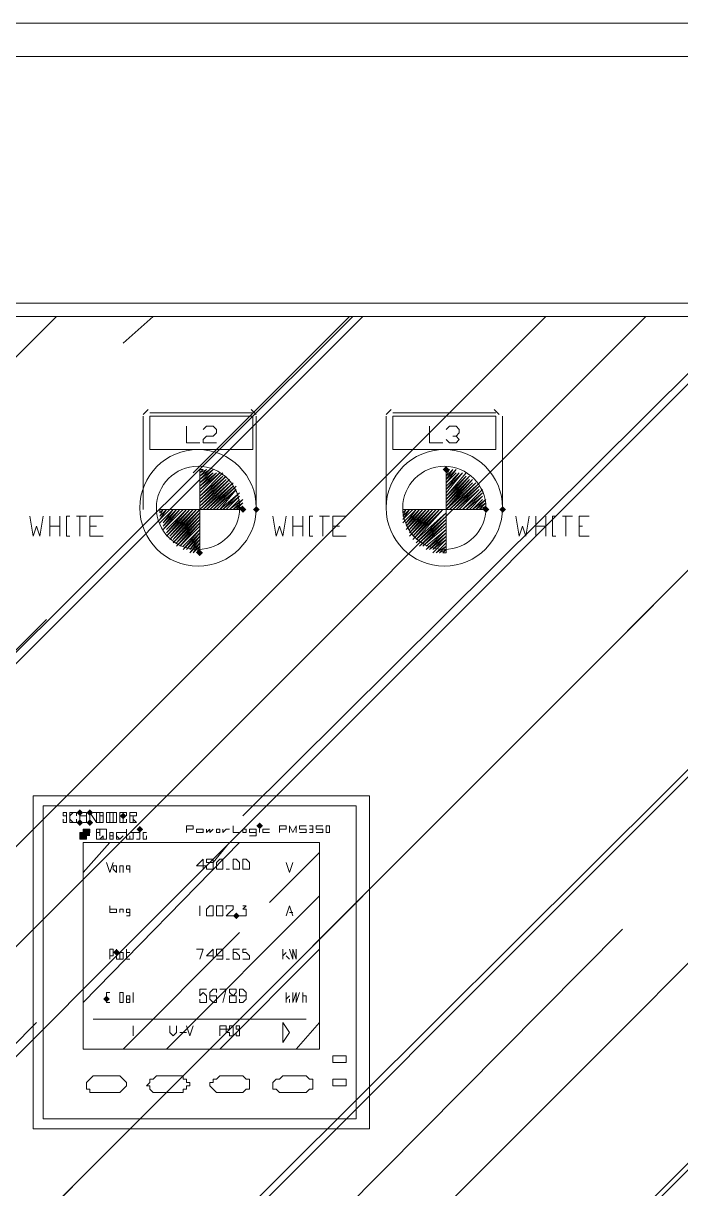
# Model space of a CAD drawing. Header units: millimetres. Extents: x 2374.4 to 2386.9, y 1062.1 to 1067.9.
# Drawn here: x 2376.2741 to 2376.4632, y 1064.404 to 1064.739 of the extents above; entities that cross this region are included whole.
import ezdxf

# ---------------------------------------------------------------- set-up
doc = ezdxf.new("R2010")
doc.units = ezdxf.units.MM

# ---------------------------------------------------------------- blocks, each defined once
blk = doc.blocks.new('G$CF654F5B4')
blk.add_wipeout([(0, 1.4), (0.89918, 1.4), (0.89918, 0), (0, 0)])
at = {"transparency": 33554559}
for points in [[(0.52093, 1.27168), (0.51997, 1.27073), (0.51901, 1.27168), (0.51997, 1.27264)], [(0.52093, 1.27168), (0.51997, 1.27073), (0.51901, 1.27168), (0.51997, 1.27264)], [(0.52093, 1.27168), (0.51997, 1.27073), (0.51901, 1.27168), (0.51997, 1.27264)], [(0.46252, 1.26019), (0.46156, 1.25923), (0.4606, 1.26019), (0.46156, 1.26115)], [(0.46252, 1.26019), (0.46156, 1.25923), (0.4606, 1.26019), (0.46156, 1.26115)], [(0.46635, 1.26019), (0.46539, 1.25923), (0.46443, 1.26019), (0.46539, 1.26115)], [(0.46635, 1.26019), (0.46539, 1.25923), (0.46443, 1.26019), (0.46539, 1.26115)], [(0.53242, 1.26019), (0.53146, 1.25923), (0.53051, 1.26019), (0.53146, 1.26115)], [(0.53242, 1.26019), (0.53146, 1.25923), (0.53051, 1.26019), (0.53146, 1.26115)], [(0.53721, 1.26019), (0.53625, 1.25923), (0.53529, 1.26019), (0.53625, 1.26115)], [(0.53721, 1.26019), (0.53625, 1.25923), (0.53529, 1.26019), (0.53625, 1.26115)], [(0.45007, 1.24774), (0.44911, 1.24679), (0.44815, 1.24774), (0.44911, 1.2487)], [(0.45007, 1.24774), (0.44911, 1.24679), (0.44815, 1.24774), (0.44911, 1.2487)], [(0.45007, 1.24774), (0.44911, 1.24679), (0.44815, 1.24774), (0.44911, 1.2487)], [(0.41559, 1.17305), (0.41464, 1.17209), (0.41368, 1.17305), (0.41464, 1.17401)], [(0.41847, 1.17305), (0.41751, 1.17209), (0.41655, 1.17305), (0.41751, 1.17401)], [(0.42804, 1.17209), (0.42709, 1.17114), (0.42613, 1.17209), (0.42709, 1.17305)], [(0.41559, 1.17018), (0.41464, 1.16922), (0.41368, 1.17018), (0.41464, 1.17114)], [(0.41847, 1.17018), (0.41751, 1.16922), (0.41655, 1.17018), (0.41751, 1.17114)], [(0.4673, 1.16922), (0.46635, 1.16826), (0.46539, 1.16922), (0.46635, 1.17018)], [(0.43283, 1.16826), (0.43187, 1.16731), (0.43092, 1.16826), (0.43187, 1.16922)], [(0.4606, 1.14337), (0.45964, 1.14241), (0.45869, 1.14337), (0.45964, 1.14432)], [(0.42613, 1.13283), (0.42517, 1.13187), (0.42421, 1.13283), (0.42517, 1.13379)], [(0.42326, 1.11943), (0.4223, 1.11847), (0.42134, 1.11943), (0.4223, 1.12038)]]:
    blk.add_hatch(color=7, dxfattribs=at).paths.add_polyline_path(points, flags=16)
h = blk.add_hatch(color=7, dxfattribs=at)
h.paths.add_polyline_path([(0.41559, 1.16731), (0.41751, 1.16731), (0.41464, 1.16731)])
h.paths.add_polyline_path([(0.41559, 1.16826), (0.41751, 1.16731), (0.41559, 1.16731)])
h.paths.add_polyline_path([(0.41751, 1.16826), (0.41559, 1.16826), (0.41751, 1.16731)])
h.paths.add_polyline_path([(0.41751, 1.16731), (0.41559, 1.16731)], flags=16)
h = blk.add_hatch(color=7, dxfattribs=at)
h.paths.add_polyline_path([(0.41464, 1.16731), (0.41751, 1.16635), (0.41464, 1.16635)])
h.paths.add_polyline_path([(0.41751, 1.16731), (0.41464, 1.16731), (0.41751, 1.16635)])
h = blk.add_hatch(color=7, dxfattribs=at)
h.paths.add_polyline_path([(0.41464, 1.16635), (0.41655, 1.16539), (0.41464, 1.16539)])
h.paths.add_polyline_path([(0.41655, 1.16635), (0.41464, 1.16635), (0.41655, 1.16539)])
h.paths.add_polyline_path([(0.41464, 1.16539), (0.41655, 1.16539)], flags=16)
h.paths.add_polyline_path([(0.41655, 1.16539), (0.41464, 1.16539)], flags=16)
at = {"color": 1, "lineweight": 9}
blk.add_lwpolyline([(0.89918, 0), (0.89918, 1.4), (0, 1.4), (0, 0)], dxfattribs=at)
at = {"lineweight": 9}
for points in [[(0.00958, 1.39042), (0.8896, 1.39042), (0.8896, 0.01053), (0.00958, 0.01053)], [(0.43475, 1.287), (0.46443, 1.287), (0.46443, 1.27743), (0.43475, 1.27743)], [(0.50465, 1.287), (0.53434, 1.287), (0.53434, 1.27743), (0.50465, 1.27743)], [(0.41464, 1.17305), (0.41464, 1.17018)], [(0.41655, 1.17305), (0.41655, 1.17018)], [(0.42038, 1.17305), (0.42038, 1.17018)], [(0.42326, 1.17018), (0.42326, 1.17305), (0.4223, 1.17305), (0.4223, 1.17018)], [(0.42421, 1.17305), (0.42421, 1.17018)], [(0.43092, 1.17018), (0.42996, 1.17018), (0.42996, 1.17114), (0.42996, 1.17209), (0.42996, 1.17114)], [(0.41464, 1.16539), (0.41559, 1.16539), (0.41655, 1.16539), (0.41655, 1.16635), (0.41751, 1.16731), (0.41751, 1.16826), (0.41655, 1.16826), (0.41559, 1.16826), (0.41559, 1.16731), (0.41464, 1.16731), (0.41464, 1.16635)], [(0.45007, 1.16731), (0.44911, 1.16731), (0.44815, 1.16731), (0.44815, 1.16826), (0.44911, 1.16826), (0.45007, 1.16826)], [(0.46252, 1.16731), (0.46156, 1.16731), (0.46156, 1.16826), (0.46252, 1.16826)], [(0.4855, 1.16731), (0.4855, 1.16922), (0.48646, 1.16922), (0.48646, 1.16731)], [(0.41559, 1.16443), (0.48358, 1.16443), (0.48358, 1.10506), (0.41559, 1.10506)], [(0.45198, 1.15964), (0.45103, 1.15964), (0.45103, 1.15869), (0.45198, 1.15869), (0.45294, 1.15869), (0.45294, 1.15773), (0.45294, 1.15677), (0.45198, 1.15677), (0.45103, 1.15677), (0.45103, 1.15773), (0.45198, 1.15869), (0.45294, 1.15869), (0.45294, 1.15964)], [(0.45486, 1.15964), (0.4539, 1.15869), (0.4539, 1.15773), (0.4539, 1.15677), (0.45486, 1.15677), (0.45581, 1.15677), (0.45581, 1.15773), (0.45581, 1.15869), (0.45581, 1.15964)], [(0.45964, 1.15964), (0.45869, 1.15964), (0.45869, 1.15869), (0.45869, 1.15773), (0.45869, 1.15677), (0.45964, 1.15677), (0.4606, 1.15677), (0.4606, 1.15773), (0.4606, 1.15869)], [(0.46156, 1.15964), (0.46156, 1.15869), (0.46156, 1.15773), (0.46156, 1.15677), (0.46252, 1.15677), (0.46347, 1.15677), (0.46347, 1.15773), (0.46347, 1.15869), (0.46252, 1.15964)], [(0.45677, 1.15677), (0.45773, 1.15677)], [(0.45198, 1.14624), (0.45103, 1.14528), (0.45103, 1.14432), (0.45103, 1.14337), (0.45198, 1.14337), (0.45294, 1.14337), (0.45294, 1.14432), (0.45294, 1.14528), (0.45294, 1.14624)], [(0.45486, 1.14624), (0.4539, 1.14624), (0.4539, 1.14528), (0.4539, 1.14432), (0.4539, 1.14337), (0.45486, 1.14337), (0.45581, 1.14337), (0.45581, 1.14432), (0.45581, 1.14528), (0.45581, 1.14624)], [(0.42517, 1.14432), (0.42517, 1.14528), (0.42421, 1.14528), (0.42326, 1.14528), (0.42326, 1.14432), (0.42421, 1.14432)], [(0.42709, 1.13283), (0.42613, 1.13283), (0.42613, 1.13187), (0.42613, 1.13092), (0.42709, 1.13092), (0.42709, 1.13187)], [(0.45677, 1.13092), (0.45773, 1.13092)], [(0.42613, 1.11847), (0.42613, 1.12134), (0.42709, 1.12134), (0.42709, 1.12038), (0.42709, 1.11943), (0.42709, 1.11847)], [(0.45869, 1.1223), (0.45773, 1.1223), (0.45773, 1.12134), (0.45869, 1.12038), (0.45964, 1.12038), (0.45964, 1.11943), (0.45964, 1.11847), (0.45869, 1.11847), (0.45773, 1.11847), (0.45773, 1.11943), (0.45773, 1.12038), (0.45869, 1.12038), (0.45964, 1.12134), (0.45964, 1.1223)], [(0.47305, 1.10698), (0.47305, 1.11272), (0.47497, 1.10985)], [(0.45773, 1.11176), (0.45773, 1.11081), (0.45677, 1.11081), (0.45677, 1.10985), (0.45773, 1.10985), (0.45773, 1.10889), (0.45869, 1.10889), (0.45869, 1.10985), (0.45869, 1.11081), (0.45869, 1.11176)], [(0.48741, 1.10315), (0.49124, 1.10315), (0.49124, 1.10123), (0.48741, 1.10123)], [(0.41655, 1.09453), (0.41655, 1.09357), (0.41751, 1.09357), (0.41751, 1.09261), (0.41847, 1.09261), (0.41943, 1.09261), (0.42038, 1.09261), (0.42134, 1.09261), (0.42326, 1.09261), (0.42421, 1.09261), (0.42517, 1.09261), (0.42613, 1.09261), (0.42709, 1.09357), (0.42804, 1.09453), (0.42804, 1.09549), (0.42709, 1.09644), (0.42613, 1.0974), (0.42517, 1.0974), (0.42421, 1.0974), (0.42326, 1.0974), (0.42134, 1.0974), (0.42038, 1.0974), (0.41943, 1.0974), (0.41847, 1.0974), (0.41751, 1.09644), (0.41655, 1.09549)], [(0.43379, 1.09453), (0.43475, 1.09453), (0.43475, 1.09357), (0.4357, 1.09261), (0.43666, 1.09261), (0.43762, 1.09261), (0.43858, 1.09261), (0.43953, 1.09261), (0.44049, 1.09261), (0.44241, 1.09261), (0.44337, 1.09261), (0.44432, 1.09261), (0.44432, 1.09357), (0.44528, 1.09357), (0.44528, 1.09453), (0.44624, 1.09453), (0.44624, 1.09549), (0.44528, 1.09549), (0.44528, 1.09644), (0.44432, 1.09644), (0.44432, 1.0974), (0.44337, 1.0974), (0.44241, 1.0974), (0.44049, 1.0974), (0.43953, 1.0974), (0.43858, 1.0974), (0.43762, 1.0974), (0.43666, 1.0974), (0.4357, 1.09644), (0.43475, 1.09644), (0.43475, 1.09549)], [(0.45198, 1.09453), (0.45294, 1.09357), (0.4539, 1.09261), (0.45486, 1.09261), (0.45581, 1.09261), (0.45677, 1.09261), (0.45773, 1.09261), (0.45869, 1.09261), (0.45964, 1.09261), (0.4606, 1.09261), (0.46156, 1.09261), (0.46252, 1.09357), (0.46347, 1.09357), (0.46347, 1.09453), (0.46347, 1.09549), (0.46347, 1.09644), (0.46252, 1.09644), (0.46156, 1.0974), (0.4606, 1.0974), (0.45964, 1.0974), (0.45869, 1.0974), (0.45773, 1.0974), (0.45677, 1.0974), (0.45581, 1.0974), (0.45486, 1.0974), (0.4539, 1.09644), (0.45294, 1.09644), (0.45294, 1.09549), (0.45198, 1.09549)], [(0.47018, 1.09453), (0.47018, 1.09357), (0.47114, 1.09357), (0.47209, 1.09261), (0.47305, 1.09261), (0.47401, 1.09261), (0.47497, 1.09261), (0.47592, 1.09261), (0.47688, 1.09261), (0.47784, 1.09261), (0.4788, 1.09261), (0.47975, 1.09261), (0.48071, 1.09357), (0.48167, 1.09357), (0.48167, 1.09453), (0.48167, 1.09549), (0.48167, 1.09644), (0.48071, 1.09644), (0.47975, 1.0974), (0.4788, 1.0974), (0.47784, 1.0974), (0.47688, 1.0974), (0.47592, 1.0974), (0.47497, 1.0974), (0.47401, 1.0974), (0.47305, 1.0974), (0.47209, 1.09644), (0.47114, 1.09644), (0.47018, 1.09549)], [(0.48741, 1.09644), (0.49124, 1.09644), (0.49124, 1.09453), (0.48741, 1.09453)]]:
    blk.add_lwpolyline(points, close=True, dxfattribs=at)
for points in [[(0.20971, 1.31956), (0.69042, 1.31956)], [(0.20397, 1.11176), (0.40793, 1.31573)], [(0.20397, 1.0275), (0.49316, 1.31573)], [(0.20971, 1.31573), (0.69042, 1.31573)], [(0.24897, 1.06867), (0.49603, 1.31573)], [(0.25663, 1.02367), (0.5487, 1.31573)], [(0.28536, 1.02367), (0.57743, 1.31573)], [(0.42709, 1.30807), (0.4357, 1.31573)], [(0.4472, 1.27073), (0.4922, 1.31573)], [(0.46156, 1.17209), (0.60616, 1.31573)], [(0.48167, 1.13475), (0.66265, 1.31573)], [(0.34761, 1.05431), (0.60233, 1.30903)], [(0.43427, 1.28892), (0.43283, 1.28748)], [(0.43283, 1.287), (0.43283, 1.26019)], [(0.46443, 1.28796), (0.43475, 1.28796)], [(0.4472, 1.0409), (0.69617, 1.28988)], [(0.46539, 1.28748), (0.46395, 1.28892)], [(0.46539, 1.26019), (0.46539, 1.287)], [(0.50417, 1.28892), (0.50274, 1.28748)], [(0.50274, 1.287), (0.50274, 1.26019)], [(0.53434, 1.28796), (0.50465, 1.28796)], [(0.53529, 1.28748), (0.53386, 1.28892)], [(0.53625, 1.26019), (0.53625, 1.287)], [(0.44528, 1.28413), (0.44528, 1.27934), (0.44911, 1.27934)], [(0.45007, 1.28317), (0.45103, 1.28413), (0.45294, 1.28413), (0.4539, 1.28317), (0.4539, 1.28222), (0.45294, 1.28126), (0.45103, 1.28126), (0.45007, 1.2803), (0.45007, 1.27934), (0.4539, 1.27934)], [(0.51518, 1.28413), (0.51518, 1.27934), (0.51901, 1.27934)], [(0.51997, 1.28317), (0.52093, 1.28413), (0.52285, 1.28413), (0.5238, 1.28317), (0.5238, 1.28222), (0.52285, 1.28126), (0.52189, 1.28126)], [(0.52285, 1.28126), (0.5238, 1.2803), (0.52285, 1.27934), (0.52093, 1.27934), (0.51997, 1.2803)], [(0.37059, 1.02367), (0.62148, 1.27456)], [(0.44911, 1.27168), (0.45007, 1.27168)], [(0.44911, 1.27168), (0.45007, 1.27168)], [(0.44911, 1.27168), (0.45007, 1.27168)], [(0.44911, 1.27073), (0.45007, 1.27168)], [(0.44911, 1.27073), (0.45007, 1.27168)], [(0.44911, 1.27073), (0.45007, 1.27168)], [(0.44911, 1.27073), (0.45103, 1.27168)], [(0.44911, 1.27073), (0.45103, 1.27168)], [(0.44911, 1.27073), (0.45103, 1.27168)], [(0.44911, 1.26977), (0.45103, 1.27168)], [(0.44911, 1.26977), (0.45103, 1.27168)], [(0.44911, 1.26977), (0.45103, 1.27168)], [(0.44911, 1.26977), (0.45198, 1.27168)], [(0.44911, 1.26977), (0.45198, 1.27168)], [(0.44911, 1.26881), (0.45198, 1.27168)], [(0.44911, 1.26881), (0.45198, 1.27168)], [(0.44911, 1.26881), (0.45198, 1.27168)], [(0.44911, 1.26881), (0.45198, 1.27168)], [(0.44911, 1.26881), (0.45198, 1.27168)], [(0.44911, 1.26881), (0.45294, 1.27168)], [(0.44911, 1.26785), (0.45294, 1.27168)], [(0.44911, 1.26785), (0.45294, 1.27168)], [(0.44911, 1.26785), (0.45294, 1.27168)], [(0.44911, 1.26785), (0.45294, 1.27168)], [(0.44911, 1.24774), (0.44911, 1.27168)], [(0.44911, 1.26785), (0.45294, 1.27073)], [(0.44911, 1.26689), (0.45294, 1.27073)], [(0.44911, 1.26689), (0.4539, 1.27073)], [(0.44911, 1.26689), (0.4539, 1.27073)], [(0.44911, 1.26689), (0.4539, 1.27073)], [(0.44911, 1.26689), (0.4539, 1.27073)], [(0.44911, 1.26594), (0.4539, 1.27073)], [(0.44911, 1.26594), (0.4539, 1.27073)], [(0.44911, 1.26594), (0.4539, 1.27073)], [(0.44911, 1.26594), (0.45486, 1.27073)], [(0.44911, 1.26594), (0.45486, 1.27073)], [(0.44911, 1.26594), (0.45486, 1.27073)], [(0.44911, 1.26498), (0.45486, 1.27073)], [(0.44911, 1.26498), (0.45486, 1.27073)], [(0.44911, 1.26498), (0.45486, 1.27073)], [(0.44911, 1.26498), (0.45486, 1.27073)], [(0.44911, 1.26498), (0.45486, 1.27073)], [(0.44911, 1.26402), (0.45581, 1.27073)], [(0.51997, 1.27073), (0.51997, 1.27168)], [(0.51997, 1.27073), (0.51997, 1.27168)], [(0.51997, 1.27073), (0.51997, 1.27168)], [(0.51997, 1.27073), (0.52093, 1.27168)], [(0.51997, 1.27073), (0.52093, 1.27168)], [(0.51997, 1.27073), (0.52093, 1.27168)], [(0.51997, 1.26977), (0.52093, 1.27168)], [(0.51997, 1.26977), (0.52093, 1.27168)], [(0.51997, 1.26977), (0.52093, 1.27168)], [(0.51997, 1.26977), (0.52189, 1.27168)], [(0.51997, 1.26977), (0.52189, 1.27168)], [(0.51997, 1.26881), (0.52189, 1.27168)], [(0.51997, 1.26881), (0.52189, 1.27168)], [(0.51997, 1.26881), (0.52189, 1.27168)], [(0.51997, 1.26881), (0.52189, 1.27168)], [(0.51997, 1.26881), (0.52285, 1.27168)], [(0.51997, 1.26881), (0.52285, 1.27168)], [(0.51997, 1.26785), (0.52285, 1.27168)], [(0.51997, 1.26785), (0.52285, 1.27168)], [(0.51997, 1.26785), (0.52285, 1.27168)], [(0.51997, 1.26785), (0.52285, 1.27168)], [(0.51997, 1.24774), (0.51997, 1.27168)], [(0.51997, 1.26785), (0.52285, 1.27073)], [(0.51997, 1.26689), (0.5238, 1.27073)], [(0.51997, 1.26689), (0.5238, 1.27073)], [(0.51997, 1.26689), (0.5238, 1.27073)], [(0.51997, 1.26689), (0.5238, 1.27073)], [(0.51997, 1.26689), (0.5238, 1.27073)], [(0.51997, 1.26594), (0.5238, 1.27073)], [(0.51997, 1.26594), (0.5238, 1.27073)], [(0.51997, 1.26594), (0.5238, 1.27073)], [(0.51997, 1.26594), (0.52476, 1.27073)], [(0.51997, 1.26594), (0.52476, 1.27073)], [(0.51997, 1.26594), (0.52476, 1.27073)], [(0.51997, 1.26498), (0.52476, 1.27073)], [(0.51997, 1.26498), (0.52476, 1.27073)], [(0.51997, 1.26498), (0.52476, 1.27073)], [(0.51997, 1.26498), (0.52476, 1.27073)], [(0.51997, 1.26498), (0.52476, 1.27073)], [(0.51997, 1.26402), (0.52572, 1.27073)], [(0.44911, 1.26115), (0.45773, 1.26881), (0.44911, 1.26019), (0.44049, 1.25157), (0.44911, 1.26019), (0.45773, 1.26881), (0.44911, 1.26019), (0.44049, 1.25157), (0.44911, 1.26019), (0.45773, 1.26881)], [(0.44145, 1.25157), (0.44911, 1.25923), (0.44145, 1.25157), (0.44911, 1.26019), (0.45773, 1.26785), (0.45007, 1.26019), (0.45773, 1.26785)], [(0.44911, 1.26402), (0.45581, 1.26977)], [(0.44911, 1.26402), (0.45581, 1.26977)], [(0.44911, 1.26402), (0.45581, 1.26977)], [(0.44911, 1.26402), (0.45581, 1.26977)], [(0.44911, 1.26402), (0.45581, 1.26977)], [(0.44911, 1.26306), (0.45581, 1.26977)], [(0.44911, 1.26306), (0.45581, 1.26977)], [(0.44911, 1.26306), (0.45581, 1.26977)], [(0.44911, 1.26306), (0.45677, 1.26977)], [(0.44911, 1.26306), (0.45677, 1.26977)], [(0.44911, 1.26211), (0.45677, 1.26977)], [(0.44911, 1.26211), (0.45677, 1.26977)], [(0.44911, 1.26211), (0.45677, 1.26977)], [(0.44911, 1.26211), (0.45677, 1.26977)], [(0.44911, 1.26211), (0.45677, 1.26881)], [(0.44911, 1.26211), (0.45677, 1.26881)], [(0.44911, 1.26115), (0.45677, 1.26881)], [(0.44911, 1.26115), (0.45773, 1.26881)], [(0.44911, 1.26115), (0.45773, 1.26881)], [(0.44911, 1.26115), (0.45773, 1.26881)], [(0.45007, 1.26019), (0.45869, 1.26785)], [(0.45007, 1.26019), (0.45869, 1.26785)], [(0.45007, 1.26019), (0.45869, 1.26785)], [(0.45007, 1.26019), (0.45869, 1.26785)], [(0.45103, 1.26019), (0.45869, 1.26785)], [(0.45103, 1.26019), (0.45869, 1.26785)], [(0.45103, 1.26019), (0.45869, 1.26785)], [(0.45103, 1.26019), (0.45869, 1.26785)], [(0.45103, 1.26019), (0.45869, 1.26689)], [(0.45198, 1.26019), (0.45869, 1.26689)], [(0.45198, 1.26019), (0.45869, 1.26689)], [(0.45198, 1.26019), (0.45869, 1.26689)], [(0.45198, 1.26019), (0.45964, 1.26689)], [(0.45198, 1.26019), (0.45964, 1.26689)], [(0.45294, 1.26019), (0.45964, 1.26689)], [(0.45294, 1.26019), (0.45964, 1.26689)], [(0.45294, 1.26019), (0.45964, 1.26689)], [(0.51997, 1.26402), (0.52572, 1.26977)], [(0.51997, 1.26402), (0.52572, 1.26977)], [(0.51997, 1.26402), (0.52572, 1.26977)], [(0.51997, 1.26402), (0.52572, 1.26977)], [(0.51997, 1.26402), (0.52572, 1.26977)], [(0.51997, 1.26306), (0.52572, 1.26977)], [(0.51997, 1.26306), (0.52572, 1.26977)], [(0.51997, 1.26306), (0.52668, 1.26977)], [(0.51997, 1.26306), (0.52668, 1.26977)], [(0.51997, 1.26306), (0.52668, 1.26977)], [(0.51997, 1.26211), (0.52668, 1.26977)], [(0.51997, 1.26211), (0.52668, 1.26977)], [(0.51997, 1.26211), (0.52668, 1.26977)], [(0.51997, 1.26211), (0.52668, 1.26977)], [(0.51997, 1.26211), (0.52668, 1.26881)], [(0.51997, 1.26211), (0.52668, 1.26881)], [(0.51997, 1.26115), (0.52668, 1.26881)], [(0.51997, 1.26115), (0.52763, 1.26881)], [(0.51997, 1.26115), (0.52763, 1.26881)], [(0.51997, 1.26115), (0.52763, 1.26881)], [(0.51997, 1.26115), (0.52763, 1.26881)], [(0.51997, 1.26019), (0.52763, 1.26881)], [(0.51997, 1.26019), (0.52763, 1.26881)], [(0.51997, 1.26019), (0.52763, 1.26881)], [(0.51997, 1.26019), (0.52763, 1.26881)], [(0.51997, 1.26019), (0.52763, 1.26785)], [(0.51997, 1.26019), (0.52763, 1.26785)], [(0.51997, 1.26019), (0.52859, 1.26785)], [(0.51997, 1.26019), (0.52859, 1.26785)], [(0.51997, 1.26019), (0.52859, 1.26785)], [(0.51997, 1.26019), (0.52859, 1.26785)], [(0.52093, 1.26019), (0.52859, 1.26785)], [(0.52093, 1.26019), (0.52859, 1.26785)], [(0.52093, 1.26019), (0.52859, 1.26785)], [(0.52093, 1.26019), (0.52859, 1.26785)], [(0.52093, 1.26019), (0.52859, 1.26785)], [(0.52093, 1.26019), (0.52859, 1.26689)], [(0.52189, 1.26019), (0.52859, 1.26689)], [(0.52189, 1.26019), (0.52859, 1.26689)], [(0.52189, 1.26019), (0.52955, 1.26689)], [(0.52189, 1.26019), (0.52955, 1.26689)], [(0.52189, 1.26019), (0.52955, 1.26689)], [(0.52285, 1.26019), (0.52955, 1.26689)], [(0.52285, 1.26019), (0.52955, 1.26689)], [(0.52285, 1.26019), (0.52955, 1.26689)], [(0.45294, 1.26019), (0.45964, 1.26594)], [(0.45294, 1.26019), (0.45964, 1.26594)], [(0.45294, 1.26019), (0.45964, 1.26594)], [(0.4539, 1.26019), (0.45964, 1.26594)], [(0.4539, 1.26019), (0.45964, 1.26594)], [(0.4539, 1.26019), (0.45964, 1.26594)], [(0.4539, 1.26019), (0.45964, 1.26594)], [(0.4539, 1.26019), (0.45964, 1.26594)], [(0.45486, 1.26019), (0.45964, 1.26594)], [(0.45486, 1.26019), (0.4606, 1.26498)], [(0.45486, 1.26019), (0.4606, 1.26498)], [(0.45486, 1.26019), (0.4606, 1.26498)], [(0.45486, 1.26019), (0.4606, 1.26498)], [(0.45486, 1.26019), (0.4606, 1.26498)], [(0.45581, 1.26019), (0.4606, 1.26498)], [(0.45581, 1.26019), (0.4606, 1.26498)], [(0.45581, 1.26019), (0.4606, 1.26498)], [(0.45581, 1.26019), (0.4606, 1.26402)], [(0.45581, 1.26019), (0.4606, 1.26402)], [(0.45677, 1.26019), (0.4606, 1.26402)], [(0.45677, 1.26019), (0.4606, 1.26402)], [(0.45677, 1.26019), (0.4606, 1.26402)], [(0.45677, 1.26019), (0.4606, 1.26402)], [(0.45677, 1.26019), (0.4606, 1.26402)], [(0.52285, 1.26019), (0.52955, 1.26594)], [(0.52285, 1.26019), (0.52955, 1.26594)], [(0.5238, 1.26019), (0.52955, 1.26594)], [(0.5238, 1.26019), (0.52955, 1.26594)], [(0.5238, 1.26019), (0.52955, 1.26594)], [(0.5238, 1.26019), (0.52955, 1.26594)], [(0.5238, 1.26019), (0.52955, 1.26594)], [(0.5238, 1.26019), (0.52955, 1.26594)], [(0.52476, 1.26019), (0.53051, 1.26594)], [(0.52476, 1.26019), (0.53051, 1.26498)], [(0.52476, 1.26019), (0.53051, 1.26498)], [(0.52476, 1.26019), (0.53051, 1.26498)], [(0.52476, 1.26019), (0.53051, 1.26498)], [(0.52572, 1.26019), (0.53051, 1.26498)], [(0.52572, 1.26019), (0.53051, 1.26498)], [(0.52572, 1.26019), (0.53051, 1.26498)], [(0.52572, 1.26019), (0.53051, 1.26498)], [(0.52572, 1.26019), (0.53051, 1.26402)], [(0.52572, 1.26019), (0.53051, 1.26402)], [(0.52668, 1.26019), (0.53051, 1.26402)], [(0.52668, 1.26019), (0.53051, 1.26402)], [(0.52668, 1.26019), (0.53051, 1.26402)], [(0.52668, 1.26019), (0.53051, 1.26402)], [(0.52668, 1.26019), (0.53051, 1.26402)], [(0.43762, 1.25923), (0.43762, 1.26019)], [(0.43762, 1.25923), (0.43762, 1.26019)], [(0.43762, 1.25923), (0.43762, 1.26019)], [(0.43762, 1.25923), (0.43858, 1.26019)], [(0.43762, 1.25923), (0.43858, 1.26019)], [(0.43762, 1.25923), (0.43858, 1.26019)], [(0.43762, 1.25828), (0.43858, 1.26019)], [(0.43762, 1.25828), (0.43858, 1.26019)], [(0.43762, 1.25828), (0.43953, 1.26019)], [(0.43762, 1.25828), (0.43953, 1.26019)], [(0.43762, 1.25828), (0.43953, 1.26019)], [(0.43762, 1.25828), (0.43953, 1.26019)], [(0.43762, 1.25732), (0.43953, 1.26019)], [(0.43762, 1.25732), (0.43953, 1.26019)], [(0.43762, 1.25732), (0.44049, 1.26019)], [(0.43762, 1.25732), (0.44049, 1.26019)], [(0.43762, 1.25732), (0.44049, 1.26019)], [(0.43762, 1.25732), (0.44049, 1.26019)], [(0.43762, 1.25732), (0.44049, 1.26019)], [(0.43762, 1.25636), (0.44145, 1.26019)], [(0.43762, 1.25636), (0.44145, 1.26019)], [(0.43762, 1.25636), (0.44145, 1.26019)], [(0.43762, 1.25636), (0.44145, 1.26019)], [(0.46156, 1.26019), (0.43762, 1.26019)], [(0.43858, 1.25636), (0.44145, 1.26019)], [(0.43858, 1.25636), (0.44145, 1.26019)], [(0.43858, 1.25636), (0.44241, 1.26019)], [(0.43858, 1.2554), (0.44241, 1.26019)], [(0.43858, 1.2554), (0.44241, 1.26019)], [(0.43858, 1.2554), (0.44241, 1.26019)], [(0.43858, 1.2554), (0.44241, 1.26019)], [(0.43858, 1.2554), (0.44337, 1.26019)], [(0.43858, 1.2554), (0.44337, 1.26019)], [(0.43858, 1.2554), (0.44337, 1.26019)], [(0.43858, 1.25445), (0.44337, 1.26019)], [(0.43858, 1.25445), (0.44337, 1.26019)], [(0.43858, 1.25445), (0.44337, 1.26019)], [(0.43858, 1.25445), (0.44432, 1.26019)], [(0.43858, 1.25445), (0.44432, 1.26019)], [(0.43858, 1.25445), (0.44432, 1.26019)], [(0.43858, 1.25445), (0.44432, 1.26019)], [(0.43858, 1.25445), (0.44432, 1.26019)], [(0.43953, 1.25445), (0.44528, 1.26019)], [(0.43953, 1.25349), (0.44528, 1.26019)], [(0.43953, 1.25349), (0.44528, 1.26019)], [(0.43953, 1.25349), (0.44528, 1.26019)], [(0.43953, 1.25349), (0.44528, 1.26019)], [(0.43953, 1.25349), (0.44624, 1.26019)], [(0.43953, 1.25349), (0.44624, 1.26019)], [(0.43953, 1.25349), (0.44624, 1.26019)], [(0.43953, 1.25349), (0.44624, 1.26019)], [(0.43953, 1.25253), (0.44624, 1.26019)], [(0.43953, 1.25253), (0.44624, 1.26019)], [(0.43953, 1.25253), (0.4472, 1.26019)], [(0.43953, 1.25253), (0.4472, 1.26019)], [(0.43953, 1.25253), (0.4472, 1.26019)], [(0.44049, 1.25253), (0.4472, 1.26019)], [(0.44049, 1.25253), (0.4472, 1.26019)], [(0.44049, 1.25253), (0.44815, 1.26019)], [(0.44049, 1.25253), (0.44815, 1.26019)], [(0.44049, 1.25253), (0.44815, 1.26019)], [(0.44049, 1.25157), (0.44815, 1.26019)], [(0.44049, 1.25157), (0.44815, 1.26019)], [(0.44049, 1.25157), (0.44815, 1.26019)], [(0.45773, 1.26019), (0.4606, 1.26306)], [(0.45773, 1.26019), (0.4606, 1.26306)], [(0.45773, 1.26019), (0.4606, 1.26306)], [(0.45773, 1.26019), (0.4606, 1.26306)], [(0.45773, 1.26019), (0.46156, 1.26306)], [(0.45773, 1.26019), (0.46156, 1.26306)], [(0.45869, 1.26019), (0.46156, 1.26306)], [(0.45869, 1.26019), (0.46156, 1.26211)], [(0.45869, 1.26019), (0.46156, 1.26211)], [(0.45869, 1.26019), (0.46156, 1.26211)], [(0.45869, 1.26019), (0.46156, 1.26211)], [(0.45964, 1.26019), (0.46156, 1.26211)], [(0.45964, 1.26019), (0.46156, 1.26211)], [(0.45964, 1.26019), (0.46156, 1.26211)], [(0.45964, 1.26019), (0.46156, 1.26115)], [(0.45964, 1.26019), (0.46156, 1.26115)], [(0.45964, 1.26019), (0.46156, 1.26115)], [(0.4606, 1.26019), (0.46156, 1.26115)], [(0.4606, 1.26019), (0.46156, 1.26115)], [(0.4606, 1.26019), (0.46156, 1.26115)], [(0.4606, 1.26019), (0.46156, 1.26019)], [(0.4606, 1.26019), (0.46156, 1.26019)], [(0.50752, 1.25923), (0.50752, 1.26019)], [(0.50752, 1.25923), (0.50752, 1.26019)], [(0.50752, 1.25923), (0.50752, 1.26019)], [(0.50752, 1.25923), (0.50848, 1.26019)], [(0.50752, 1.25923), (0.50848, 1.26019)], [(0.50752, 1.25923), (0.50848, 1.26019)], [(0.50752, 1.25828), (0.50848, 1.26019)], [(0.50752, 1.25828), (0.50848, 1.26019)], [(0.50752, 1.25828), (0.50944, 1.26019)], [(0.50752, 1.25828), (0.50944, 1.26019)], [(0.50752, 1.25828), (0.50944, 1.26019)], [(0.50752, 1.25828), (0.50944, 1.26019)], [(0.50752, 1.25732), (0.50944, 1.26019)], [(0.50752, 1.25732), (0.50944, 1.26019)], [(0.50752, 1.25732), (0.5104, 1.26019)], [(0.50752, 1.25732), (0.5104, 1.26019)], [(0.50752, 1.25732), (0.5104, 1.26019)], [(0.50752, 1.25732), (0.5104, 1.26019)], [(0.50752, 1.25732), (0.5104, 1.26019)], [(0.50752, 1.25636), (0.51135, 1.26019)], [(0.50752, 1.25636), (0.51135, 1.26019)], [(0.50752, 1.25636), (0.51135, 1.26019)], [(0.53146, 1.26019), (0.50752, 1.26019)], [(0.50848, 1.25636), (0.51135, 1.26019)], [(0.50848, 1.25636), (0.51135, 1.26019)], [(0.50848, 1.25636), (0.51231, 1.26019)], [(0.50848, 1.25636), (0.51231, 1.26019)], [(0.50848, 1.2554), (0.51231, 1.26019)], [(0.50848, 1.2554), (0.51231, 1.26019)], [(0.50848, 1.2554), (0.51231, 1.26019)], [(0.50848, 1.2554), (0.51231, 1.26019)], [(0.50848, 1.2554), (0.51327, 1.26019)], [(0.50848, 1.2554), (0.51327, 1.26019)], [(0.50848, 1.2554), (0.51327, 1.26019)], [(0.50848, 1.25445), (0.51327, 1.26019)], [(0.50848, 1.25445), (0.51327, 1.26019)], [(0.50848, 1.25445), (0.51423, 1.26019)], [(0.50848, 1.25445), (0.51423, 1.26019)], [(0.50848, 1.25445), (0.51423, 1.26019)], [(0.50848, 1.25445), (0.51423, 1.26019)], [(0.50848, 1.25445), (0.51423, 1.26019)], [(0.50944, 1.25445), (0.51423, 1.26019)], [(0.50944, 1.25445), (0.51518, 1.26019)], [(0.50944, 1.25349), (0.51518, 1.26019)], [(0.50944, 1.25349), (0.51518, 1.26019)], [(0.50944, 1.25349), (0.51518, 1.26019)], [(0.50944, 1.25349), (0.51518, 1.26019)], [(0.50944, 1.25349), (0.51614, 1.26019)], [(0.50944, 1.25349), (0.51614, 1.26019)], [(0.50944, 1.25349), (0.51614, 1.26019)], [(0.50944, 1.25349), (0.51614, 1.26019)], [(0.50944, 1.25253), (0.51614, 1.26019)], [(0.50944, 1.25253), (0.51614, 1.26019)], [(0.50944, 1.25253), (0.5171, 1.26019)], [(0.50944, 1.25253), (0.5171, 1.26019)], [(0.5104, 1.25253), (0.5171, 1.26019)], [(0.5104, 1.25253), (0.5171, 1.26019)], [(0.5104, 1.25253), (0.5171, 1.26019)], [(0.5104, 1.25253), (0.51806, 1.26019)], [(0.5104, 1.25253), (0.51806, 1.26019)], [(0.5104, 1.25253), (0.51806, 1.26019)], [(0.5104, 1.25157), (0.51806, 1.26019)], [(0.5104, 1.25157), (0.51806, 1.26019)], [(0.5104, 1.25157), (0.51901, 1.26019)], [(0.5104, 1.25157), (0.51901, 1.26019)], [(0.5104, 1.25157), (0.51901, 1.26019)], [(0.5104, 1.25157), (0.51901, 1.26019)], [(0.51135, 1.25157), (0.51901, 1.26019)], [(0.51135, 1.25157), (0.51901, 1.26019)], [(0.52763, 1.26019), (0.53051, 1.26306)], [(0.52763, 1.26019), (0.53051, 1.26306)], [(0.52763, 1.26019), (0.53146, 1.26306)], [(0.52763, 1.26019), (0.53146, 1.26306)], [(0.52763, 1.26019), (0.53146, 1.26306)], [(0.52763, 1.26019), (0.53146, 1.26306)], [(0.52859, 1.26019), (0.53146, 1.26306)], [(0.52859, 1.26019), (0.53146, 1.26211)], [(0.52859, 1.26019), (0.53146, 1.26211)], [(0.52859, 1.26019), (0.53146, 1.26211)], [(0.52859, 1.26019), (0.53146, 1.26211)], [(0.52955, 1.26019), (0.53146, 1.26211)], [(0.52955, 1.26019), (0.53146, 1.26211)], [(0.52955, 1.26019), (0.53146, 1.26211)], [(0.52955, 1.26019), (0.53146, 1.26115)], [(0.52955, 1.26019), (0.53146, 1.26115)], [(0.53051, 1.26019), (0.53146, 1.26115)], [(0.53051, 1.26019), (0.53146, 1.26115)], [(0.53051, 1.26019), (0.53146, 1.26115)], [(0.53051, 1.26019), (0.53146, 1.26115)], [(0.53051, 1.26019), (0.53146, 1.26019)], [(0.53051, 1.26019), (0.53146, 1.26019)], [(0.40027, 1.25828), (0.40123, 1.25253), (0.40219, 1.2554), (0.40315, 1.25253), (0.4041, 1.25828)], [(0.40602, 1.25253), (0.40602, 1.25828)], [(0.40889, 1.25828), (0.40889, 1.25253)], [(0.41176, 1.25828), (0.41081, 1.25828), (0.41081, 1.25253), (0.41176, 1.25253)], [(0.41368, 1.25828), (0.41655, 1.25828)], [(0.41464, 1.25828), (0.41464, 1.25253)], [(0.41751, 1.25253), (0.41751, 1.25828), (0.42134, 1.25828)], [(0.44145, 1.25062), (0.44911, 1.25923)], [(0.44145, 1.25062), (0.44911, 1.25923)], [(0.44145, 1.25062), (0.44911, 1.25923)], [(0.44145, 1.25062), (0.44911, 1.25923)], [(0.44145, 1.25062), (0.44911, 1.25828)], [(0.44145, 1.25062), (0.44911, 1.25828)], [(0.44145, 1.25062), (0.44911, 1.25828)], [(0.44241, 1.25062), (0.44911, 1.25828)], [(0.44241, 1.25062), (0.44911, 1.25828)], [(0.44241, 1.25062), (0.44911, 1.25732)], [(0.44241, 1.25062), (0.44911, 1.25732)], [(0.44241, 1.25062), (0.44911, 1.25732)], [(0.44241, 1.24966), (0.44911, 1.25732)], [(0.44241, 1.24966), (0.44911, 1.25732)], [(0.44241, 1.24966), (0.44911, 1.25732)], [(0.47018, 1.25828), (0.47114, 1.25253), (0.47209, 1.2554), (0.47305, 1.25253), (0.47401, 1.25828)], [(0.47592, 1.25253), (0.47592, 1.25828)], [(0.4788, 1.25828), (0.4788, 1.25253)], [(0.48167, 1.25828), (0.48071, 1.25828), (0.48071, 1.25253), (0.48167, 1.25253)], [(0.48358, 1.25828), (0.48646, 1.25828)], [(0.48454, 1.25828), (0.48454, 1.25253)], [(0.48741, 1.25253), (0.48741, 1.25828), (0.49124, 1.25828)], [(0.51135, 1.25157), (0.51997, 1.25923)], [(0.51135, 1.25157), (0.51997, 1.25923)], [(0.51135, 1.25062), (0.51997, 1.25923)], [(0.51135, 1.25062), (0.51997, 1.25923)], [(0.51135, 1.25062), (0.51997, 1.25923)], [(0.51135, 1.25062), (0.51997, 1.25923)], [(0.51135, 1.25062), (0.51997, 1.25828)], [(0.51135, 1.25062), (0.51997, 1.25828)], [(0.51135, 1.25062), (0.51997, 1.25828)], [(0.51231, 1.25062), (0.51997, 1.25828)], [(0.51231, 1.25062), (0.51997, 1.25828)], [(0.51231, 1.25062), (0.51997, 1.25732)], [(0.51231, 1.25062), (0.51997, 1.25732)], [(0.51231, 1.25062), (0.51997, 1.25732)], [(0.51231, 1.24966), (0.51997, 1.25732)], [(0.51231, 1.24966), (0.51997, 1.25732)], [(0.51231, 1.24966), (0.51997, 1.25732)], [(0.54008, 1.25828), (0.54104, 1.25253), (0.542, 1.2554), (0.54295, 1.25253), (0.54391, 1.25828)], [(0.54583, 1.25253), (0.54583, 1.25828)], [(0.5487, 1.25828), (0.5487, 1.25253)], [(0.55157, 1.25828), (0.55062, 1.25828), (0.55062, 1.25253), (0.55157, 1.25253)], [(0.55349, 1.25828), (0.55636, 1.25828)], [(0.55445, 1.25828), (0.55445, 1.25253)], [(0.55828, 1.25253), (0.55828, 1.25828), (0.56115, 1.25828)], [(0.40602, 1.2554), (0.40889, 1.2554)], [(0.41751, 1.2554), (0.41943, 1.2554)], [(0.44241, 1.24966), (0.44911, 1.25636)], [(0.44241, 1.24966), (0.44911, 1.25636)], [(0.44337, 1.24966), (0.44911, 1.25636)], [(0.44337, 1.24966), (0.44911, 1.25636)], [(0.44337, 1.24966), (0.44911, 1.25636)], [(0.44337, 1.24966), (0.44911, 1.2554)], [(0.44337, 1.24966), (0.44911, 1.2554)], [(0.44337, 1.24966), (0.44911, 1.2554)], [(0.44337, 1.24966), (0.44911, 1.2554)], [(0.44337, 1.24966), (0.44911, 1.2554)], [(0.44432, 1.24966), (0.44911, 1.25445)], [(0.44432, 1.2487), (0.44911, 1.25445)], [(0.44432, 1.2487), (0.44911, 1.25445)], [(0.44432, 1.2487), (0.44911, 1.25445)], [(0.44432, 1.2487), (0.44911, 1.25445)], [(0.44432, 1.2487), (0.44911, 1.25445)], [(0.44432, 1.2487), (0.44911, 1.25349)], [(0.44432, 1.2487), (0.44911, 1.25349)], [(0.44528, 1.2487), (0.44911, 1.25349)], [(0.44528, 1.2487), (0.44911, 1.25349)], [(0.44528, 1.2487), (0.44911, 1.25349)], [(0.47592, 1.2554), (0.4788, 1.2554)], [(0.48741, 1.2554), (0.48933, 1.2554)], [(0.51231, 1.24966), (0.51997, 1.25636)], [(0.51327, 1.24966), (0.51997, 1.25636)], [(0.51327, 1.24966), (0.51997, 1.25636)], [(0.51327, 1.24966), (0.51997, 1.25636)], [(0.51327, 1.24966), (0.51997, 1.25636)], [(0.51327, 1.24966), (0.51997, 1.2554)], [(0.51327, 1.24966), (0.51997, 1.2554)], [(0.51327, 1.24966), (0.51997, 1.2554)], [(0.51327, 1.24966), (0.51997, 1.2554)], [(0.51327, 1.24966), (0.51997, 1.2554)], [(0.51423, 1.24966), (0.51997, 1.25445)], [(0.51423, 1.2487), (0.51997, 1.25445)], [(0.51423, 1.2487), (0.51997, 1.25445)], [(0.51423, 1.2487), (0.51997, 1.25445)], [(0.51423, 1.2487), (0.51997, 1.25445)], [(0.51423, 1.2487), (0.51997, 1.25445)], [(0.51423, 1.2487), (0.51997, 1.25349)], [(0.51423, 1.2487), (0.51997, 1.25349)], [(0.51518, 1.2487), (0.51997, 1.25349)], [(0.51518, 1.2487), (0.51997, 1.25349)], [(0.51518, 1.2487), (0.51997, 1.25349)], [(0.54583, 1.2554), (0.5487, 1.2554)], [(0.55828, 1.2554), (0.55923, 1.2554)], [(0.41751, 1.25253), (0.42134, 1.25253)], [(0.44528, 1.2487), (0.44911, 1.25253)], [(0.44528, 1.2487), (0.44911, 1.25253)], [(0.44528, 1.2487), (0.44911, 1.25253)], [(0.44528, 1.2487), (0.44911, 1.25253)], [(0.44528, 1.2487), (0.44911, 1.25253)], [(0.44624, 1.2487), (0.44911, 1.25253)], [(0.44624, 1.2487), (0.44911, 1.25157)], [(0.44624, 1.2487), (0.44911, 1.25157)], [(0.44624, 1.2487), (0.44911, 1.25157)], [(0.44624, 1.2487), (0.44911, 1.25157)], [(0.44624, 1.24774), (0.44911, 1.25157)], [(0.44624, 1.24774), (0.44911, 1.25062)], [(0.4472, 1.24774), (0.44911, 1.25062)], [(0.4472, 1.24774), (0.44911, 1.25062)], [(0.4472, 1.24774), (0.44911, 1.25062)], [(0.4472, 1.24774), (0.44911, 1.25062)], [(0.4472, 1.24774), (0.44911, 1.25062)], [(0.48741, 1.25253), (0.49124, 1.25253)], [(0.51518, 1.2487), (0.51997, 1.25253)], [(0.51518, 1.2487), (0.51997, 1.25253)], [(0.51518, 1.2487), (0.51997, 1.25253)], [(0.51518, 1.2487), (0.51997, 1.25253)], [(0.51614, 1.2487), (0.51997, 1.25253)], [(0.51614, 1.2487), (0.51997, 1.25253)], [(0.51614, 1.2487), (0.51997, 1.25157)], [(0.51614, 1.2487), (0.51997, 1.25157)], [(0.51614, 1.2487), (0.51997, 1.25157)], [(0.51614, 1.2487), (0.51997, 1.25157)], [(0.51614, 1.24774), (0.51997, 1.25157)], [(0.5171, 1.24774), (0.51997, 1.25062)], [(0.5171, 1.24774), (0.51997, 1.25062)], [(0.5171, 1.24774), (0.51997, 1.25062)], [(0.5171, 1.24774), (0.51997, 1.25062)], [(0.5171, 1.24774), (0.51997, 1.25062)], [(0.5171, 1.24774), (0.51997, 1.25062)], [(0.55828, 1.25253), (0.56115, 1.25253)], [(0.4472, 1.24774), (0.44911, 1.24966)], [(0.44815, 1.24774), (0.44911, 1.24966)], [(0.44815, 1.24774), (0.44911, 1.24966)], [(0.44815, 1.24774), (0.44911, 1.24966)], [(0.44815, 1.24774), (0.44911, 1.24966)], [(0.44815, 1.24774), (0.44911, 1.2487)], [(0.44815, 1.24774), (0.44911, 1.2487)], [(0.44911, 1.24774), (0.44911, 1.2487)], [(0.44911, 1.24774), (0.44911, 1.2487)], [(0.44911, 1.24774), (0.44911, 1.2487)], [(0.5171, 1.24774), (0.51997, 1.24966)], [(0.51806, 1.24774), (0.51997, 1.24966)], [(0.51806, 1.24774), (0.51997, 1.24966)], [(0.51806, 1.24774), (0.51997, 1.24966)], [(0.51806, 1.24774), (0.51997, 1.24966)], [(0.51806, 1.24774), (0.51997, 1.2487)], [(0.51806, 1.24774), (0.51997, 1.2487)], [(0.51901, 1.24774), (0.51997, 1.2487)], [(0.51901, 1.24774), (0.51997, 1.2487)], [(0.51901, 1.24774), (0.51997, 1.2487)], [(0.51901, 1.24774), (0.51997, 1.24774)], [(0.51901, 1.24774), (0.51997, 1.24774)], [(0.51901, 1.24774), (0.51997, 1.24774)], [(0.23557, 1.0591), (0.40506, 1.22859)], [(0.42709, 1.02367), (0.62914, 1.22476)], [(0.49603, 1.03612), (0.66553, 1.20561)], [(0.40123, 1.17784), (0.40123, 1.08208)], [(0.40123, 1.17784), (0.49795, 1.17784), (0.49795, 1.08208), (0.40123, 1.08208)], [(0.54104, 1.02367), (0.69617, 1.1788)], [(0.54583, 1.02654), (0.69617, 1.17688)], [(0.4041, 1.17497), (0.49412, 1.17497)], [(0.4041, 1.17497), (0.4041, 1.08495), (0.49412, 1.08495), (0.49412, 1.17497)], [(0.41081, 1.17305), (0.41081, 1.17209), (0.41081, 1.17305), (0.40985, 1.17305), (0.40985, 1.17209), (0.41081, 1.17209), (0.41081, 1.17114)], [(0.41368, 1.17305), (0.41368, 1.17209), (0.41368, 1.17305), (0.41272, 1.17305), (0.41176, 1.17305), (0.41176, 1.17209), (0.41176, 1.17114), (0.41176, 1.17018), (0.41272, 1.17018), (0.41368, 1.17018), (0.41368, 1.17114)], [(0.41272, 1.17305), (0.41176, 1.17209), (0.41176, 1.17114), (0.41272, 1.17018)], [(0.41559, 1.17305), (0.41655, 1.17305)], [(0.41751, 1.17018), (0.41751, 1.17305), (0.41943, 1.17018), (0.41751, 1.17305)], [(0.41847, 1.17305), (0.41943, 1.17305)], [(0.41943, 1.17305), (0.41943, 1.17018)], [(0.41943, 1.17305), (0.42134, 1.17305), (0.42134, 1.17209), (0.42134, 1.17305)], [(0.42326, 1.17305), (0.42517, 1.17305), (0.42517, 1.17209), (0.42517, 1.17114), (0.42517, 1.17018), (0.42326, 1.17018)], [(0.42517, 1.17305), (0.42517, 1.17209), (0.42517, 1.17114), (0.42517, 1.17018)], [(0.42613, 1.17305), (0.42613, 1.17018)], [(0.42613, 1.17305), (0.42804, 1.17305), (0.42804, 1.17209), (0.42804, 1.17305)], [(0.42709, 1.17305), (0.42709, 1.17018)], [(0.429, 1.17305), (0.429, 1.17018), (0.429, 1.17305), (0.42996, 1.17305), (0.43092, 1.17305), (0.43092, 1.17209), (0.42996, 1.17209), (0.429, 1.17209)], [(0.42996, 1.17305), (0.43092, 1.17305), (0.43092, 1.17209), (0.42996, 1.17209)], [(0.40985, 1.17209), (0.41081, 1.17209), (0.41081, 1.17114), (0.41081, 1.17018), (0.40985, 1.17018), (0.40985, 1.17114), (0.40985, 1.17018)], [(0.41464, 1.17209), (0.41655, 1.17209)], [(0.41559, 1.17018), (0.41655, 1.17018)], [(0.41943, 1.17018), (0.42134, 1.17018), (0.42134, 1.17114), (0.42134, 1.17018)], [(0.42038, 1.17209), (0.42134, 1.17209)], [(0.42134, 1.17209), (0.42134, 1.17114)], [(0.42613, 1.17018), (0.42804, 1.17018), (0.42804, 1.17114), (0.42804, 1.17018)], [(0.42709, 1.17209), (0.42709, 1.17114)], [(0.429, 1.17018), (0.42996, 1.17018)], [(0.41943, 1.16826), (0.41943, 1.16539), (0.41943, 1.16826), (0.42134, 1.16826), (0.42038, 1.16826), (0.42038, 1.16635)], [(0.41943, 1.16731), (0.42038, 1.16731)], [(0.41943, 1.16539), (0.42134, 1.16539), (0.42134, 1.16635), (0.42038, 1.16539)], [(0.4223, 1.16826), (0.4223, 1.16539), (0.4223, 1.16826), (0.42134, 1.16826)], [(0.42326, 1.16635), (0.42421, 1.16635), (0.42421, 1.16731), (0.42326, 1.16731), (0.42326, 1.16635), (0.42326, 1.16539), (0.42421, 1.16539), (0.42421, 1.16635), (0.42421, 1.16731)], [(0.42326, 1.16731), (0.42326, 1.16635), (0.42326, 1.16539)], [(0.42709, 1.16731), (0.42613, 1.16731), (0.42709, 1.16731), (0.42613, 1.16731), (0.42517, 1.16731), (0.42517, 1.16635), (0.42517, 1.16539), (0.42613, 1.16539), (0.42709, 1.16635)], [(0.42613, 1.16731), (0.42517, 1.16731), (0.42517, 1.16635), (0.42613, 1.16539)], [(0.42709, 1.16731), (0.42804, 1.16731)], [(0.42804, 1.16539), (0.42804, 1.16635), (0.42804, 1.16826), (0.42804, 1.16635), (0.42804, 1.16539), (0.429, 1.16539), (0.429, 1.16635)], [(0.429, 1.16731), (0.42996, 1.16731)], [(0.43092, 1.16731), (0.42996, 1.16731), (0.42996, 1.16539), (0.42996, 1.16731), (0.42996, 1.16635)], [(0.43187, 1.16731), (0.43187, 1.16539), (0.43187, 1.16731), (0.43092, 1.16731)], [(0.43379, 1.16731), (0.43283, 1.16731), (0.43283, 1.16635), (0.43283, 1.16539), (0.43379, 1.16539), (0.43379, 1.16635)], [(0.43283, 1.16731), (0.43283, 1.16635), (0.43283, 1.16539)], [(0.44528, 1.16731), (0.44528, 1.16922), (0.4472, 1.16922), (0.4472, 1.16826), (0.44528, 1.16826)], [(0.45103, 1.16826), (0.45103, 1.16731), (0.45198, 1.16826), (0.45198, 1.16731), (0.45294, 1.16826)], [(0.4539, 1.16731), (0.45486, 1.16731), (0.45486, 1.16826), (0.4539, 1.16826), (0.4539, 1.16731), (0.45486, 1.16731)], [(0.45581, 1.16826), (0.45581, 1.16731), (0.45677, 1.16826), (0.45773, 1.16826)], [(0.45869, 1.16922), (0.45869, 1.16731), (0.4606, 1.16731)], [(0.46347, 1.16635), (0.46443, 1.16635), (0.46539, 1.16635), (0.46539, 1.16826), (0.46443, 1.16826), (0.46347, 1.16826), (0.46347, 1.16731), (0.46443, 1.16731), (0.46539, 1.16731)], [(0.46635, 1.16731), (0.46635, 1.16826)], [(0.46922, 1.16826), (0.4673, 1.16826), (0.4673, 1.16731), (0.46922, 1.16731)], [(0.47209, 1.16731), (0.47209, 1.16922), (0.47401, 1.16922), (0.47401, 1.16826), (0.47209, 1.16826)], [(0.47497, 1.16731), (0.47497, 1.16922), (0.47592, 1.16731), (0.47688, 1.16922), (0.47688, 1.16731)], [(0.47784, 1.16731), (0.4788, 1.16731), (0.47975, 1.16731), (0.47975, 1.16826), (0.4788, 1.16826), (0.47784, 1.16826), (0.47784, 1.16922), (0.47975, 1.16922)], [(0.48071, 1.16922), (0.48167, 1.16922), (0.48167, 1.16826), (0.48071, 1.16826)], [(0.48167, 1.16826), (0.48167, 1.16731), (0.48071, 1.16731)], [(0.48263, 1.16731), (0.48358, 1.16731), (0.48454, 1.16731), (0.48454, 1.16826), (0.48263, 1.16826), (0.48263, 1.16922), (0.48454, 1.16922)], [(0.41559, 1.15581), (0.42326, 1.16443)], [(0.41559, 1.11847), (0.4606, 1.16443)], [(0.42134, 1.16539), (0.4223, 1.16539)], [(0.429, 1.16539), (0.42996, 1.16539)], [(0.43092, 1.16539), (0.43187, 1.16539)], [(0.45294, 1.15869), (0.45773, 1.16443)], [(0.45007, 1.15677), (0.45007, 1.15964), (0.44815, 1.15773), (0.45103, 1.15773)], [(0.46922, 1.1472), (0.48358, 1.16156)], [(0.4223, 1.15869), (0.42326, 1.15581), (0.42421, 1.15869)], [(0.42517, 1.15581), (0.42517, 1.15773), (0.42421, 1.15773), (0.42421, 1.15677), (0.42517, 1.15581), (0.42517, 1.15677)], [(0.42613, 1.15581), (0.42613, 1.15773), (0.42709, 1.15773), (0.42709, 1.15581)], [(0.429, 1.15677), (0.429, 1.15581), (0.429, 1.15677), (0.42804, 1.15677), (0.42804, 1.15773), (0.429, 1.15773), (0.429, 1.15581)], [(0.47401, 1.15869), (0.47497, 1.15581), (0.47592, 1.15869)], [(0.42326, 1.14624), (0.42326, 1.14432)], [(0.43953, 1.10506), (0.48358, 1.14911)], [(0.44911, 1.14528), (0.44911, 1.14624), (0.44911, 1.14337)], [(0.45677, 1.14528), (0.45677, 1.14624), (0.45773, 1.14624), (0.45869, 1.14624), (0.45869, 1.14528), (0.45773, 1.14432), (0.45677, 1.14337), (0.45869, 1.14337)], [(0.46156, 1.14624), (0.46252, 1.14624), (0.46156, 1.14528), (0.46252, 1.14528), (0.46252, 1.14432), (0.46252, 1.14337), (0.46156, 1.14337), (0.4606, 1.14337)], [(0.47401, 1.14337), (0.47497, 1.14624), (0.47592, 1.14337)], [(0.42613, 1.14432), (0.42613, 1.14528), (0.42709, 1.14528), (0.42709, 1.14432)], [(0.429, 1.14432), (0.42804, 1.14432), (0.42804, 1.14528), (0.429, 1.14528), (0.429, 1.14337), (0.42804, 1.14337)], [(0.47497, 1.14432), (0.47592, 1.14432)], [(0.45581, 1.02367), (0.57072, 1.13954)], [(0.42709, 1.10506), (0.4606, 1.13858)], [(0.42326, 1.13092), (0.42326, 1.13379), (0.42421, 1.13379), (0.42421, 1.13283), (0.42421, 1.13187), (0.42326, 1.13187)], [(0.42517, 1.13379), (0.42517, 1.13187), (0.42517, 1.13092), (0.42613, 1.13092)], [(0.42804, 1.13379), (0.42804, 1.13187), (0.42804, 1.13092), (0.429, 1.13092)], [(0.42804, 1.13283), (0.429, 1.13283)], [(0.44911, 1.13092), (0.45007, 1.13379), (0.44815, 1.13379)], [(0.45294, 1.13092), (0.45294, 1.13379), (0.45103, 1.13187), (0.45294, 1.13187)], [(0.45581, 1.13283), (0.45581, 1.13187), (0.45486, 1.13187), (0.4539, 1.13187), (0.4539, 1.13283), (0.4539, 1.13379), (0.45486, 1.13379), (0.45581, 1.13379), (0.45581, 1.13283), (0.45581, 1.13187), (0.45581, 1.13092), (0.45486, 1.13092), (0.4539, 1.13092)], [(0.45486, 1.10506), (0.48358, 1.13379)], [(0.4606, 1.13379), (0.45964, 1.13379), (0.45869, 1.13379), (0.45869, 1.13283), (0.45869, 1.13187), (0.45869, 1.13092), (0.45964, 1.13092), (0.4606, 1.13092), (0.4606, 1.13187), (0.45964, 1.13283), (0.45869, 1.13283), (0.45869, 1.13187)], [(0.46252, 1.13379), (0.46156, 1.13379), (0.46156, 1.13283), (0.46252, 1.13283), (0.46347, 1.13187), (0.46347, 1.13092), (0.46252, 1.13092), (0.46156, 1.13092)], [(0.47305, 1.13379), (0.47305, 1.13092)], [(0.47401, 1.13283), (0.47305, 1.13187)], [(0.47497, 1.13379), (0.47592, 1.13092), (0.47592, 1.13379), (0.47688, 1.13092), (0.47688, 1.13379)], [(0.47401, 1.13187), (0.47497, 1.13092)], [(0.4223, 1.11847), (0.4223, 1.12134), (0.42326, 1.12134)], [(0.42804, 1.11943), (0.429, 1.11943), (0.429, 1.12038), (0.42804, 1.12038), (0.42804, 1.11943), (0.42804, 1.11847), (0.429, 1.11847), (0.429, 1.11943)], [(0.42996, 1.12134), (0.42996, 1.11847)], [(0.45103, 1.1223), (0.44911, 1.1223), (0.44911, 1.12038), (0.45007, 1.12134), (0.45103, 1.12038), (0.45103, 1.11943), (0.45103, 1.11847), (0.45007, 1.11847), (0.44911, 1.11847), (0.44911, 1.11943)], [(0.4539, 1.12134), (0.4539, 1.1223), (0.45294, 1.1223), (0.45198, 1.12134), (0.45198, 1.12038), (0.45198, 1.11943), (0.45294, 1.11847), (0.4539, 1.11847), (0.4539, 1.11943), (0.4539, 1.12038), (0.45294, 1.12038), (0.45198, 1.12038), (0.45198, 1.11943)], [(0.45581, 1.11847), (0.45677, 1.1223), (0.45486, 1.1223)], [(0.46252, 1.12134), (0.46252, 1.12038), (0.46156, 1.12038), (0.4606, 1.12038), (0.4606, 1.12134), (0.4606, 1.1223), (0.46156, 1.1223), (0.46252, 1.12134), (0.46252, 1.12038), (0.46252, 1.11943), (0.46156, 1.11847), (0.4606, 1.11847), (0.4606, 1.11943)], [(0.47401, 1.12134), (0.47401, 1.11847)], [(0.47497, 1.12038), (0.47401, 1.11943)], [(0.47497, 1.11943), (0.47497, 1.11847)], [(0.47592, 1.12134), (0.47592, 1.11847), (0.47688, 1.12134), (0.47688, 1.11847), (0.47784, 1.12134)], [(0.4788, 1.12134), (0.4788, 1.11847)], [(0.4788, 1.11943), (0.4788, 1.12038), (0.47975, 1.12038), (0.47975, 1.11943), (0.47975, 1.11847)], [(0.4223, 1.11847), (0.42326, 1.11847)], [(0.31409, 1.02367), (0.40219, 1.11272)], [(0.41847, 1.11368), (0.47975, 1.11368)], [(0.47688, 1.10506), (0.48358, 1.11272)], [(0.42996, 1.11176), (0.42996, 1.10889)], [(0.44049, 1.11176), (0.44049, 1.10985), (0.44145, 1.10889), (0.44241, 1.10985), (0.44241, 1.11176)], [(0.44337, 1.10985), (0.44528, 1.10985)], [(0.44528, 1.11176), (0.44624, 1.10889), (0.4472, 1.11176)], [(0.45486, 1.10889), (0.45486, 1.11176), (0.45581, 1.11176), (0.45677, 1.11176), (0.45677, 1.11081), (0.45581, 1.11081), (0.45486, 1.11081)], [(0.4606, 1.11081), (0.4606, 1.11176), (0.45964, 1.11176), (0.45964, 1.11081), (0.4606, 1.11081), (0.4606, 1.10985), (0.4606, 1.10889), (0.45964, 1.10889), (0.45964, 1.10985)], [(0.37059, 1.02367), (0.43953, 1.09261)]]:
    blk.add_lwpolyline(points, dxfattribs=at)
for centre, radius in [((0.44863, 1.26067), 0.01676), ((0.44863, 1.26067), 0.01676), ((0.51949, 1.26067), 0.01676), ((0.51949, 1.26067), 0.01676), ((0.44863, 1.26067), 0.01197), ((0.51949, 1.26067), 0.01197)]:
    blk.add_circle(centre, radius, dxfattribs=at)

msp = doc.modelspace()

# ---------------------------------------------------------------- wipeouts: each hides what was drawn before it
at = {"color": 3}
msp.add_wipeout([(2375.78632, 1064.73904), (2375.78632, 1064.68904), (2381.36132, 1064.68904), (2381.36132, 1064.73904)], dxfattribs=at)

# ---------------------------------------------------------------- next in the draw order: block references
msp.add_blockref('G$CF654F5B4', (2375.87571, 1063.33904))

doc.saveas('drawing.dxf')
